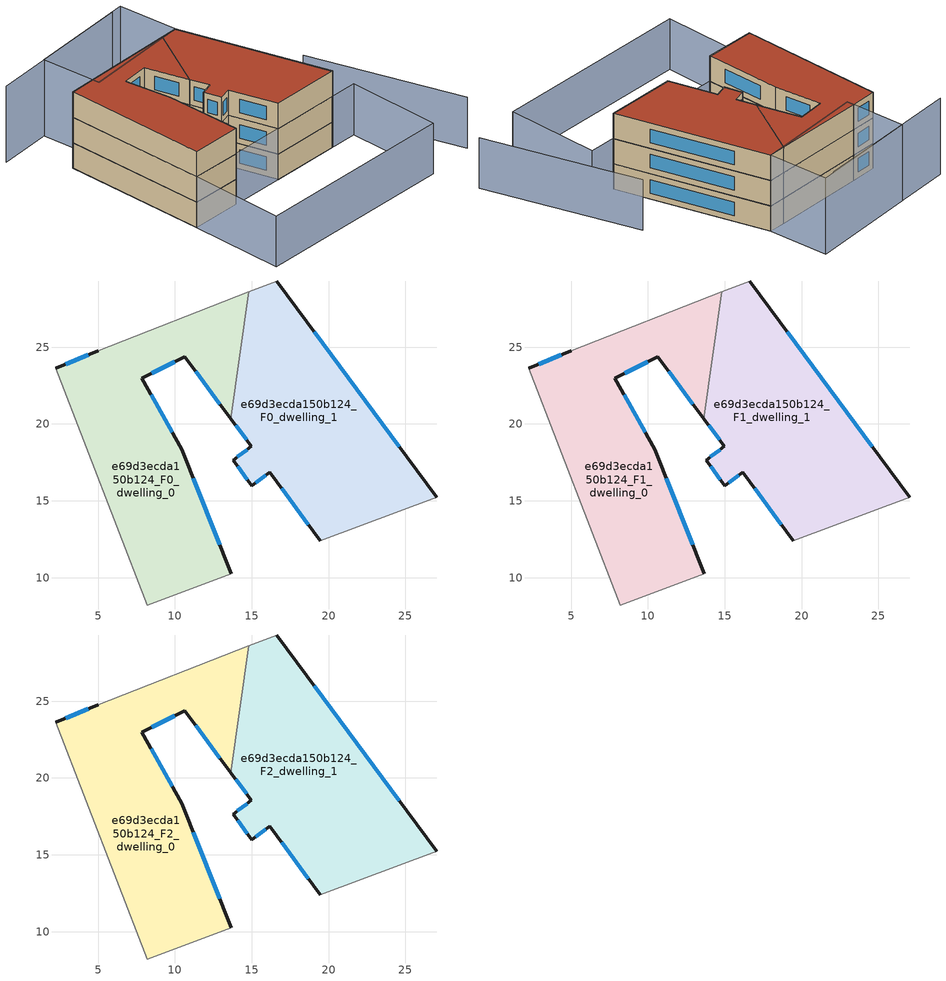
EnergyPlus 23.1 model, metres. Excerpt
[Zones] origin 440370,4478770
e69d3ecda150b124_F0_dwelling_0
 floor ground (EU_floor_Construction): 13.66,10.24 10.45,18.36 7.85,22.99 10.65,24.37 13.63,20.34 14.81,28.59 5.03,24.75 2.26,23.63 8.2,8.22 z0
 wall outside (EU_wall_Construction): 2.26,23.63 5.03,24.75 / 13.63,20.34 10.65,24.37 7.85,22.99 10.45,18.36 13.66,10.24 z0:3
 wall adiabatic (EU_wall_Construction): 13.66,10.24 8.2,8.22 2.26,23.63 / 5.03,24.75 14.81,28.59 z0:3
 wall to e69d3ecda150b124_F0_dwelling_1 (EU_wall_Construction): 14.81,28.59 13.63,20.34 z0:3
 window (EU_Window_Construction): 2.9,23.89 4.38,24.49 / 12.93,21.28 11.35,23.42 / 9.99,24.04 8.51,23.31 / 8.46,21.9 9.84,19.44 / 11.2,16.46 12.9,12.14 z0.7:2.3
e69d3ecda150b124_F0_dwelling_1
 floor ground (EU_floor_Construction): 27.03,15.23 16.61,29.3 14.81,28.59 13.63,20.34 14.98,18.54 13.8,17.65 14.99,15.98 16.17,16.85 19.46,12.41 z0
 wall outside (EU_wall_Construction): 16.61,29.3 27.03,15.23 / 19.46,12.41 16.17,16.85 14.99,15.98 13.8,17.65 14.98,18.54 13.63,20.34 z0:3
 wall adiabatic (EU_wall_Construction): 14.81,28.59 16.61,29.3 / 27.03,15.23 19.46,12.41 z0:3
 window (EU_Window_Construction): 14.07,17.85 14.7,18.33 / 14.66,18.96 13.95,19.92 / 19.05,26.01 24.59,18.53 / 18.69,13.45 16.94,15.81 / 15.9,16.65 15.27,16.19 / 14.71,16.37 14.08,17.26 z0.7:2.3
e69d3ecda150b124_F1_dwelling_0
 floor to e69d3ecda150b124_F0_dwelling_0 (EU_floor_Construction): 13.65,10.24 10.45,18.36 7.85,22.99 10.65,24.37 13.63,20.34 14.81,28.59 5.03,24.75 2.25,23.63 8.19,8.22 z3
 wall outside (EU_wall_Construction): 2.26,23.63 5.03,24.75 / 13.63,20.34 10.65,24.37 7.85,22.99 10.45,18.36 13.66,10.24 z3:6
 wall adiabatic (EU_wall_Construction): 13.66,10.24 8.2,8.22 2.26,23.63 / 5.03,24.75 14.81,28.59 z3:6
 wall to e69d3ecda150b124_F1_dwelling_1 (EU_wall_Construction): 14.81,28.59 13.63,20.34 z3:6
 window (EU_Window_Construction): 2.9,23.89 4.38,24.49 / 12.93,21.28 11.35,23.42 / 9.99,24.04 8.51,23.31 / 8.46,21.9 9.84,19.44 / 11.2,16.46 12.9,12.14 z3.7:5.3
e69d3ecda150b124_F1_dwelling_1
 floor to e69d3ecda150b124_F0_dwelling_1 (EU_floor_Construction): 27.03,15.23 16.61,29.3 14.81,28.59 13.63,20.34 14.98,18.54 13.8,17.65 14.99,15.98 16.17,16.85 19.45,12.41 z3
 wall outside (EU_wall_Construction): 16.61,29.3 27.03,15.23 / 19.46,12.41 16.17,16.85 14.99,15.98 13.8,17.65 14.98,18.54 13.63,20.34 z3:6
 wall adiabatic (EU_wall_Construction): 14.81,28.59 16.61,29.3 / 27.03,15.23 19.46,12.41 z3:6
 window (EU_Window_Construction): 14.07,17.85 14.7,18.33 / 14.66,18.96 13.95,19.92 / 19.05,26.01 24.59,18.53 / 18.69,13.45 16.94,15.81 / 15.9,16.65 15.27,16.19 / 14.71,16.37 14.08,17.26 z3.7:5.3
e69d3ecda150b124_F2_dwelling_0
 floor to e69d3ecda150b124_F1_dwelling_0 (EU_floor_Construction): 13.65,10.24 10.45,18.36 7.85,22.99 10.65,24.37 13.63,20.34 14.81,28.59 5.03,24.75 2.25,23.63 8.19,8.22 z6
 wall outside (EU_wall_Construction): 2.26,23.63 5.03,24.75 / 13.63,20.34 10.65,24.37 7.85,22.99 10.45,18.36 13.66,10.24 z6:9
 wall adiabatic (EU_wall_Construction): 13.66,10.24 8.2,8.22 2.26,23.63 / 5.03,24.75 14.81,28.59 z6:9
 wall to e69d3ecda150b124_F2_dwelling_1 (EU_wall_Construction): 14.81,28.59 13.63,20.34 z6:9
 window (EU_Window_Construction): 2.9,23.89 4.38,24.49 / 12.93,21.28 11.35,23.42 / 9.99,24.04 8.51,23.31 / 8.46,21.9 9.84,19.44 / 11.2,16.46 12.9,12.14 z6.7:8.3
 roof outside (EU_roof_Construction): 14.81,28.59 13.63,20.34 10.65,24.37 7.85,22.99 10.45,18.36 13.66,10.24 8.2,8.22 2.26,23.63 5.03,24.75 z9
e69d3ecda150b124_F2_dwelling_1
 floor to e69d3ecda150b124_F1_dwelling_1 (EU_floor_Construction): 27.03,15.23 16.61,29.3 14.81,28.59 13.63,20.34 14.98,18.54 13.8,17.65 14.99,15.98 16.17,16.85 19.45,12.41 z6
 wall outside (EU_wall_Construction): 16.61,29.3 27.03,15.23 / 19.46,12.41 16.17,16.85 14.99,15.98 13.8,17.65 14.98,18.54 13.63,20.34 z6:9
 wall adiabatic (EU_wall_Construction): 14.81,28.59 16.61,29.3 / 27.03,15.23 19.46,12.41 z6:9
 window (EU_Window_Construction): 14.07,17.85 14.7,18.33 / 14.66,18.96 13.95,19.92 / 19.05,26.01 24.59,18.53 / 18.69,13.45 16.94,15.81 / 15.9,16.65 15.27,16.19 / 14.71,16.37 14.08,17.26 z6.7:8.3
 roof outside (EU_roof_Construction): 16.61,29.3 27.03,15.23 19.46,12.41 16.17,16.85 14.99,15.98 13.8,17.65 14.98,18.54 13.63,20.34 14.81,28.59 z9
shading: 12.45,34.89 -3.16,27.63 / 5.38,24 2.44,30.25 / 2.44,30.25 13.67,35.54 / 13.67,35.54 16.61,29.3 / 16.61,29.3 5.38,24 z0:9; 38.83,8.96 27.87,23.31 / 8.19,8.22 29.93,16.31 / 29.93,16.31 33.67,6.26 / 33.67,6.26 11.93,-1.82 / 11.93,-1.82 8.19,8.22 z0:6
[Building]
EU S2 Campaign: North Axis=0; Terrain=City; Solar Distribution=FullExterior
[Site:Location]
Madrid: Latitude=40.5; Longitude=-3.5; Time Zone=1; Elevation=609
[SizingPeriod:WeatherFileDays]
AnnualSizingPeriod: Begin Month=1; Begin Day of Month=1; End Month=12; End Day of Month=31; Day of Week for Start Day=Monday; Use Weather File Daylight Saving Period=No; Use Weather File Rain and Snow Indicators=No
[MATERIAL]
EU_InternalMass_Material: Roughness=MediumRough; Thickness=0.1; Conductivity=1; Density=1800; Specific Heat=900; Thermal Absorptance=0.9; Solar Absorptance=0.7; Visible Absorptance=0.7
[MATERIAL:NOMASS] Roughness=MediumRough; Thermal Absorptance=0.9; Solar Absorptance=0.7; Visible Absorptance=0.7
Name | Thermal Resistance
EU_wall_NoMass | 0.419739
EU_roof_NoMass | 0.352165
EU_floor_NoMass | 0.608284
[WINDOWMATERIAL:SIMPLEGLAZINGSYSTEM]
EU_Window_SimpleGlazing: UFactor=4.8352; Solar Heat Gain Coefficient=0.85; Visible Transmittance=0.85
[CONSTRUCTION]
EU_wall_Construction: EU_wall_NoMass
EU_roof_Construction: EU_roof_NoMass
EU_floor_Construction: EU_floor_NoMass
EU_InternalMass_Construction: EU_InternalMass_Material
EU_Window_Construction: EU_Window_SimpleGlazing
[ZONE] Type=1; Multiplier=1; Ceiling Height=autocalculate; Floor Area=autocalculate; Part of Total Floor Area=Yes
Name | Volume
e69d3ecda150b124_F0_dwelling_0; e69d3ecda150b124_F1_dwelling_0; e69d3ecda150b124_F2_dwelling_0 | 362.42
e69d3ecda150b124_F0_dwelling_1 | 347.995
e69d3ecda150b124_F1_dwelling_1; e69d3ecda150b124_F2_dwelling_1 | 347.996
[INTERNALMASS] Construction=EU_InternalMass_Construction
Name | Zone or ZoneList | Surface Area
e69d3ecda150b124_F0_dwelling_0_EU_InternalMass | e69d3ecda150b124_F0_dwelling_0 | 120.808
e69d3ecda150b124_F0_dwelling_1_EU_InternalMass | e69d3ecda150b124_F0_dwelling_1 | 115.998
e69d3ecda150b124_F1_dwelling_0_EU_InternalMass | e69d3ecda150b124_F1_dwelling_0 | 120.808
e69d3ecda150b124_F1_dwelling_1_EU_InternalMass | e69d3ecda150b124_F1_dwelling_1 | 115.998
e69d3ecda150b124_F2_dwelling_0_EU_InternalMass | e69d3ecda150b124_F2_dwelling_0 | 120.808
e69d3ecda150b124_F2_dwelling_1_EU_InternalMass | e69d3ecda150b124_F2_dwelling_1 | 115.998
[OTHEREQUIPMENT] Fuel Type=Electricity; Design Level Calculation Method=Watts/Area; Power per Zone Floor Area=1; Fraction Latent=0; Fraction Radiant=0; Fraction Lost=0; Carbon Dioxide Generation Rate=0; EndUse Subcategory=EU_Step8_InternalGains
Name | Zone or ZoneList or Space or SpaceList | Schedule
EU_Step8_InternalGain_e69d3ecda150b124_F0_dwelling_0_f000 | e69d3ecda150b124_F0_dwelling_0 | EU_Step8_GainSchedule_e69d3ecda150b124_F0_dwelling_0_f000
EU_Step8_InternalGain_e69d3ecda150b124_F0_dwelling_1_f000 | e69d3ecda150b124_F0_dwelling_1 | EU_Step8_GainSchedule_e69d3ecda150b124_F0_dwelling_1_f000
EU_Step8_InternalGain_e69d3ecda150b124_F1_dwelling_0_f000 | e69d3ecda150b124_F1_dwelling_0 | EU_Step8_GainSchedule_e69d3ecda150b124_F1_dwelling_0_f000
EU_Step8_InternalGain_e69d3ecda150b124_F1_dwelling_1_f000 | e69d3ecda150b124_F1_dwelling_1 | EU_Step8_GainSchedule_e69d3ecda150b124_F1_dwelling_1_f000
EU_Step8_InternalGain_e69d3ecda150b124_F2_dwelling_0_f000 | e69d3ecda150b124_F2_dwelling_0 | EU_Step8_GainSchedule_e69d3ecda150b124_F2_dwelling_0_f000
EU_Step8_InternalGain_e69d3ecda150b124_F2_dwelling_1_f000 | e69d3ecda150b124_F2_dwelling_1 | EU_Step8_GainSchedule_e69d3ecda150b124_F2_dwelling_1_f000
[ZONEVENTILATION:DESIGNFLOWRATE] Schedule=EU_AlwaysOn; Design Flow Rate Calculation Method=AirChanges/Hour; Air Changes per Hour=0.703302; Ventilation Type=Natural; Fan Pressure Rise=0; Fan Total Efficiency=1; Constant Term Coefficient=1; Temperature Term Coefficient=0; Velocity Term Coefficient=0; Velocity Squared Term Coefficient=0; Minimum Indoor Temperature=-100; Maximum Indoor Temperature=100; Delta Temperature=-100; Minimum Outdoor Temperature=-100; Maximum Outdoor Temperature=100; Maximum Wind Speed=40
Name | Zone or ZoneList or Space or SpaceList
EU_ConstantAir_e69d3ecda150b124_F0_dwelling_0 | e69d3ecda150b124_F0_dwelling_0
EU_ConstantAir_e69d3ecda150b124_F0_dwelling_1 | e69d3ecda150b124_F0_dwelling_1
EU_ConstantAir_e69d3ecda150b124_F1_dwelling_0 | e69d3ecda150b124_F1_dwelling_0
EU_ConstantAir_e69d3ecda150b124_F1_dwelling_1 | e69d3ecda150b124_F1_dwelling_1
EU_ConstantAir_e69d3ecda150b124_F2_dwelling_0 | e69d3ecda150b124_F2_dwelling_0
EU_ConstantAir_e69d3ecda150b124_F2_dwelling_1 | e69d3ecda150b124_F2_dwelling_1
[HVACTEMPLATE:THERMOSTAT] Constant Heating Setpoint=20; Constant Cooling Setpoint=50
EU_HeatOnly_e69d3ecda150b124_F0_dwelling_0; EU_HeatOnly_e69d3ecda150b124_F0_dwelling_1; EU_HeatOnly_e69d3ecda150b124_F1_dwelling_0; EU_HeatOnly_e69d3ecda150b124_F1_dwelling_1; EU_HeatOnly_e69d3ecda150b124_F2_dwelling_0; EU_HeatOnly_e69d3ecda150b124_F2_dwelling_1
[HVACTEMPLATE:ZONE:IDEALLOADSAIRSYSTEM] System Availability Schedule=EU_AlwaysOn; Maximum Heating Supply Air Temperature=50; Minimum Cooling Supply Air Temperature=13; Maximum Heating Supply Air Humidity Ratio=0.0156; Minimum Cooling Supply Air Humidity Ratio=0.0077; Heating Limit=NoLimit; Cooling Limit=NoLimit; Heating Availability Schedule=EU_AlwaysOn; Cooling Availability Schedule=EU_CoolingOff; Dehumidification Control Type=ConstantSensibleHeatRatio; Cooling Sensible Heat Ratio=0.7; Dehumidification Setpoint=60; Humidification Control Type=None; Humidification Setpoint=30; Outdoor Air Method=None; Outdoor Air Flow Rate per Person=0.00944; Outdoor Air Flow Rate per Zone Floor Area=0; Outdoor Air Flow Rate per Zone=0; Demand Controlled Ventilation Type=None; Outdoor Air Economizer Type=NoEconomizer; Heat Recovery Type=None; Sensible Heat Recovery Effectiveness=0.7; Latent Heat Recovery Effectiveness=0.65
Name | Template Thermostat
e69d3ecda150b124_F0_dwelling_0 | EU_HeatOnly_e69d3ecda150b124_F0_dwelling_0
e69d3ecda150b124_F0_dwelling_1 | EU_HeatOnly_e69d3ecda150b124_F0_dwelling_1
e69d3ecda150b124_F1_dwelling_0 | EU_HeatOnly_e69d3ecda150b124_F1_dwelling_0
e69d3ecda150b124_F1_dwelling_1 | EU_HeatOnly_e69d3ecda150b124_F1_dwelling_1
e69d3ecda150b124_F2_dwelling_0 | EU_HeatOnly_e69d3ecda150b124_F2_dwelling_0
e69d3ecda150b124_F2_dwelling_1 | EU_HeatOnly_e69d3ecda150b124_F2_dwelling_1
[SIZING:ZONE] Zone Cooling Design Supply Air Temperature Input Method=SupplyAirTemperature; Zone Cooling Design Supply Air Temperature=13; Zone Heating Design Supply Air Temperature Input Method=SupplyAirTemperature; Zone Heating Design Supply Air Temperature=50; Zone Cooling Design Supply Air Humidity Ratio=0.008; Zone Heating Design Supply Air Humidity Ratio=0.008; Cooling Design Air Flow Method=DesignDay; Cooling Design Air Flow Rate=0; Cooling Minimum Air Flow per Zone Floor Area=0.000762; Cooling Minimum Air Flow=0; Cooling Minimum Air Flow Fraction=0.2; Heating Design Air Flow Method=DesignDay; Heating Design Air Flow Rate=0; Heating Maximum Air Flow per Zone Floor Area=0.002032; Heating Maximum Air Flow=0.141576; Heating Maximum Air Flow Fraction=0.3; Account for Dedicated Outdoor Air System=No; Dedicated Outdoor Air System Control Strategy=NeutralSupplyAir; Dedicated Outdoor Air Low Setpoint Temperature for Design=autosize; Dedicated Outdoor Air High Setpoint Temperature for Design=autosize; Zone Load Sizing Method=Sensible Load Only No Latent Load; Zone Latent Cooling Design Supply Air Humidity Ratio Input Method=HumidityRatioDifference; Zone Cooling Design Supply Air Humidity Ratio Difference=0.005; Zone Latent Heating Design Supply Air Humidity Ratio Input Method=HumidityRatioDifference; Zone Humidification Design Supply Air Humidity Ratio Difference=0.005
e69d3ecda150b124_F0_dwelling_0; e69d3ecda150b124_F0_dwelling_1; e69d3ecda150b124_F1_dwelling_0; e69d3ecda150b124_F1_dwelling_1; e69d3ecda150b124_F2_dwelling_0; e69d3ecda150b124_F2_dwelling_1
[SCHEDULE:CONSTANT]
Name | Hourly Value
EU_AlwaysOn | 1
EU_CoolingOff | 0
[SCHEDULE:FILE] Column Number=1; Rows to Skip at Top=0; Number of Hours of Data=8760; Column Separator=Comma; Interpolate to Timestep=No; Minutes per Item=60; Adjust Schedule for Daylight Savings=Yes
Name | File
EU_Step8_GainSchedule_e69d3ecda150b124_F0_dwelling_0_f000 | ../../schedules/e69d3ecda150b124/e69d3ecda150b124_F0_dwelling_0_f000_gain.csv
EU_Step8_GainSchedule_e69d3ecda150b124_F0_dwelling_1_f000 | ../../schedules/e69d3ecda150b124/e69d3ecda150b124_F0_dwelling_1_f000_gain.csv
EU_Step8_GainSchedule_e69d3ecda150b124_F1_dwelling_0_f000 | ../../schedules/e69d3ecda150b124/e69d3ecda150b124_F1_dwelling_0_f000_gain.csv
EU_Step8_GainSchedule_e69d3ecda150b124_F1_dwelling_1_f000 | ../../schedules/e69d3ecda150b124/e69d3ecda150b124_F1_dwelling_1_f000_gain.csv
EU_Step8_GainSchedule_e69d3ecda150b124_F2_dwelling_0_f000 | ../../schedules/e69d3ecda150b124/e69d3ecda150b124_F2_dwelling_0_f000_gain.csv
EU_Step8_GainSchedule_e69d3ecda150b124_F2_dwelling_1_f000 | ../../schedules/e69d3ecda150b124/e69d3ecda150b124_F2_dwelling_1_f000_gain.csv
